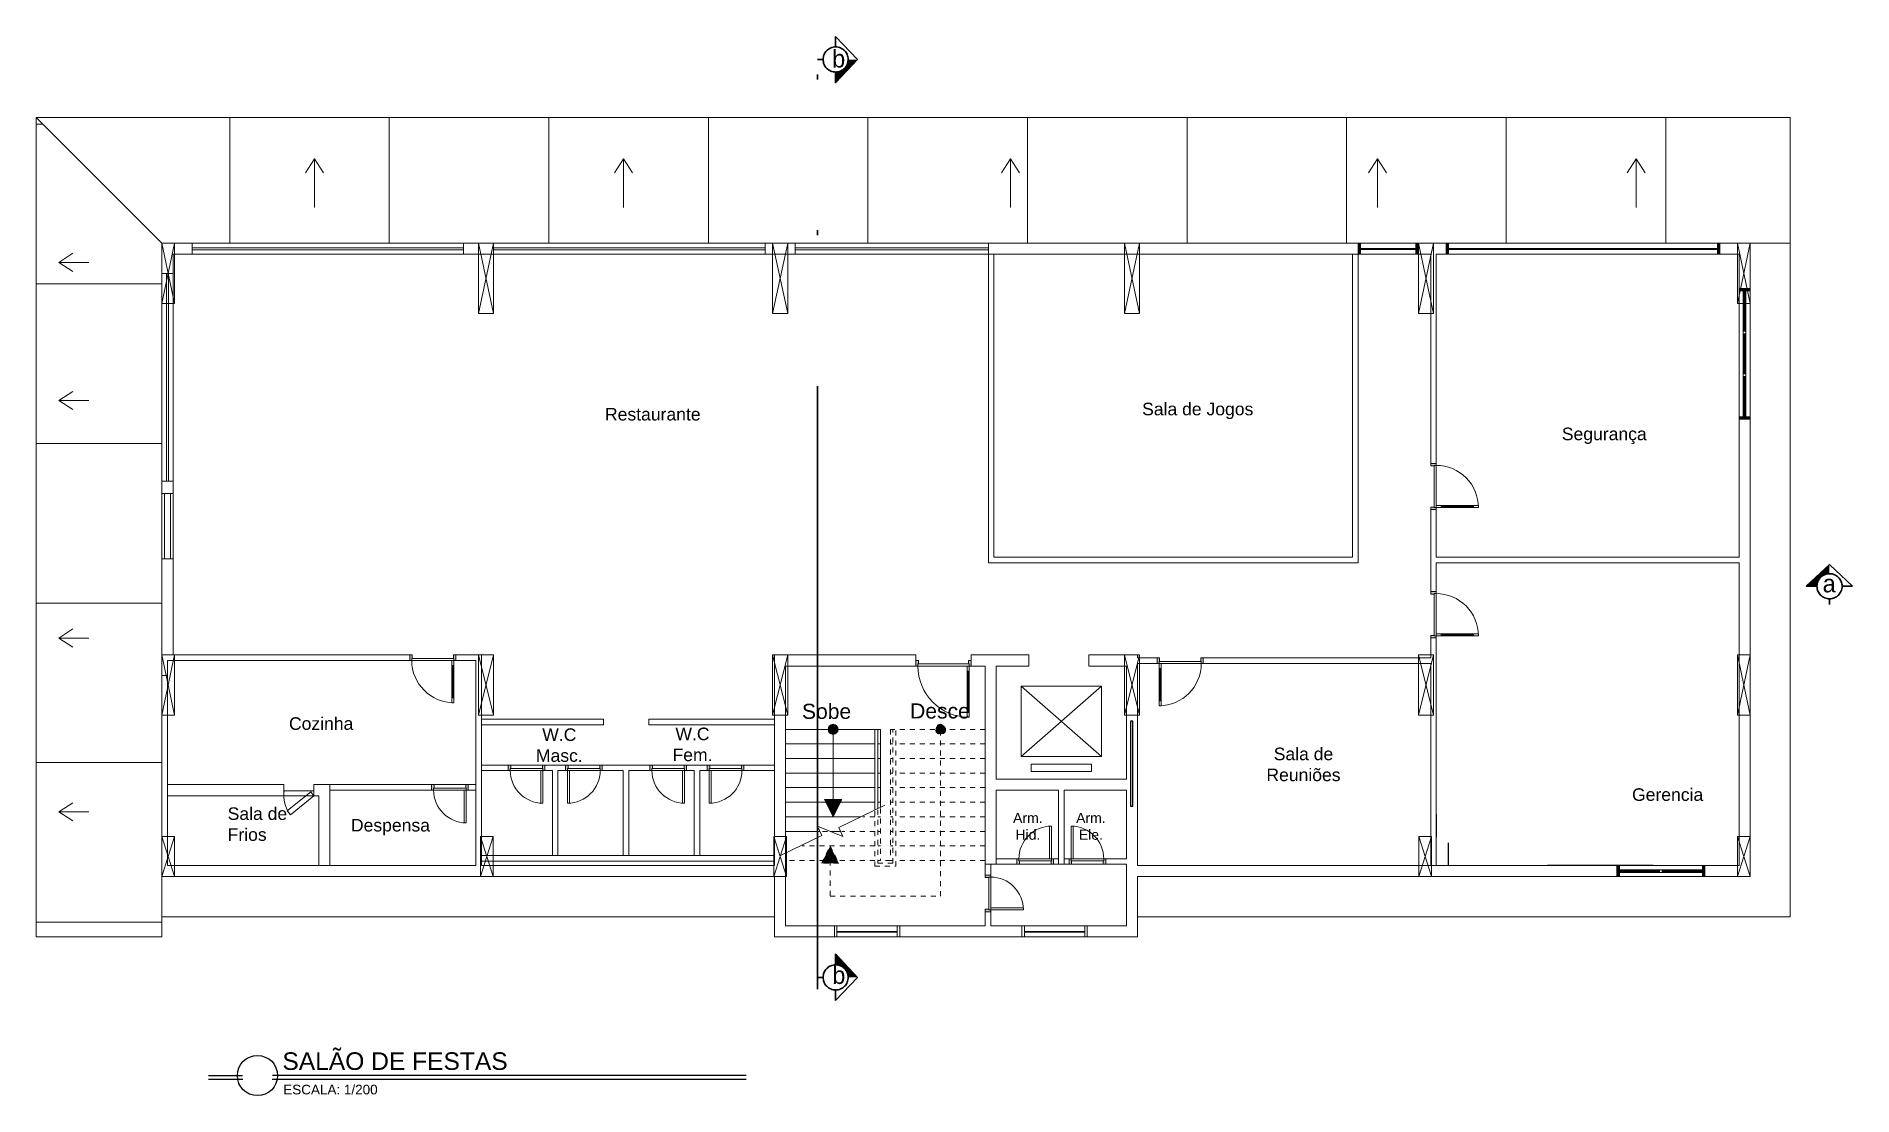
# Model space of a CAD drawing. Header units: millimetres. Extents: x 141.2 to 177.4, y 234.7 to 255.8.
import ezdxf

# ---------------------------------------------------------------- set-up
doc = ezdxf.new("R2010")
doc.units = ezdxf.units.MM
doc.linetypes.add('ACAD_ISO12W100', pattern=[21, 12, -3, 0, -3, 0, -3])
doc.linetypes.add('HIDDEN', pattern=[9.525, 6.35, -3.175])
doc.layers.add('A2 - SALÃO DE FETAS', color=6, linetype='Continuous')
doc.layers.add('PILAR', color=3, linetype='Continuous', lineweight=20)
doc.styles.add('SANSSERIF', font='sas_____.pfb')
doc.styles.get("Standard").update_dxf_attribs({"font": 'arial.ttf'})
pattern_1 = [(360, (151.601535, 246.99322), (1e-17, 0.021), [])]

# ---------------------------------------------------------------- blocks, each defined once
blk = doc.blocks.new('WC door')
at = {"lineweight": 13}
h = blk.add_hatch(color=256, dxfattribs=at)
h.dxf.hatch_style = 1
h.paths.add_polyline_path([(48493, 74006), (48443, 74006), (48443, 73896), (48483, 73896), (48483, 73936), (48493, 73936)])
h.paths.add_polyline_path([(49173, 74006), (49123, 74006), (49123, 73936), (49133, 73936), (49133, 73896), (49173, 73896)])
for points in [[(48443, 73896), (48443, 74006), (48493, 74006), (48493, 73936), (48483, 73936), (48483, 73896)], [(49173, 73896), (49173, 74006), (49123, 74006), (49123, 73936), (49133, 73936), (49133, 73896)]]:
    blk.add_lwpolyline(points, close=True, dxfattribs=at)
for points in [[(48443, 73896), (48443, 74006)], [(49173, 73896), (49173, 74006)]]:
    blk.add_lwpolyline(points, dxfattribs=at)
at = {"color": 15, "lineweight": 13}
for points in [[(48483, 73896), (49133, 73896)], [(49133, 73936), (48493, 73936)]]:
    blk.add_lwpolyline(points, dxfattribs=at)
blk.add_lwpolyline([(48483, 73896), (48523, 73896), (48523, 73246), (48483, 73246)], close=True, dxfattribs=at)
at = {"lineweight": 13}
blk.add_arc((48483, 73896), 650, 270, 0, dxfattribs=at)
blk = doc.blocks.new('In door')
at = {"lineweight": 13}
h = blk.add_hatch(color=256, dxfattribs=at)
h.dxf.hatch_style = 1
h.paths.add_polyline_path([(49483, 73980), (49483, 74020), (49443, 74020), (49443, 74030), (49373, 74030), (49373, 73980)])
h.paths.add_polyline_path([(49373, 74900), (49373, 74850), (49443, 74850), (49443, 74860), (49483, 74860), (49483, 74900)])
for points in [[(49483, 74900), (49373, 74900), (49373, 74850), (49443, 74850), (49443, 74860), (49483, 74860)], [(49483, 73980), (49373, 73980), (49373, 74030), (49443, 74030), (49443, 74020), (49483, 74020)]]:
    blk.add_lwpolyline(points, close=True, dxfattribs=at)
for points in [[(49483, 74900), (49373, 74900)], [(49483, 73980), (49373, 73980)]]:
    blk.add_lwpolyline(points, dxfattribs=at)
at = {"color": 15, "lineweight": 13}
for points in [[(49443, 74850), (49443, 74030)], [(49483, 74020), (49483, 74860)], [(49583, 74020), (49583, 74060)], [(49583, 74040), (50223, 74040)], [(50223, 74020), (50223, 74060)]]:
    blk.add_lwpolyline(points, dxfattribs=at)
blk.add_lwpolyline([(49483, 74020), (49483, 74060), (50323, 74060), (50323, 74020)], close=True, dxfattribs=at)
at = {"lineweight": 13}
blk.add_arc((49483, 74020), 840, 0.012, 90.012, dxfattribs=at)
blk = doc.blocks.new('F.Stair')
at = {"linetype": 'HIDDEN', "lineweight": 13}
h = blk.add_hatch(color=252, dxfattribs=at)
h.dxf.hatch_style = 1
h.paths.add_polyline_path([(299026, 55155), (299370, 55155), (299198, 54810)])
at = {"lineweight": 13}
h = blk.add_hatch(color=256, dxfattribs=at)
h.dxf.hatch_style = 1
h.paths.add_polyline_path([(298970, 53885), (299315, 53885), (299142, 54230)])
at = {"linetype": 'HIDDEN', "lineweight": 13}
h = blk.add_hatch(color=252, dxfattribs=at)
h.dxf.hatch_style = 1
edge = h.paths.add_edge_path()
edge.add_arc((297002, 52490), 100, 0, 360)
at = {"lineweight": 13}
h = blk.add_hatch(color=256, dxfattribs=at)
h.dxf.hatch_style = 1
edge = h.paths.add_edge_path()
edge.add_arc((299142, 52490), 100, 0, 360)
at = {"color": 252, "linetype": 'HIDDEN', "lineweight": 13}
for points in [[(299198, 55100), (299198, 55810), (297002, 55810), (297002, 52490)], [(296115, 55100), (297890, 55100)], [(298310, 54116), (298310, 55210), (297890, 55210), (297890, 52490)], [(298250, 54088), (298250, 55150), (297950, 55150), (297950, 52490)], [(297950, 55100), (298000, 55100)], [(298000, 52490), (298000, 55100)], [(298000, 55100), (298200, 55100)], [(298200, 55100), (298250, 55100)], [(298200, 54064), (298200, 55100)], [(298310, 55100), (300085, 55100)], [(296115, 54810), (297890, 54810)], [(297950, 54810), (298000, 54810)], [(298200, 54810), (298250, 54810)], [(298310, 54810), (299755, 54810)], [(296115, 54520), (297890, 54520)], [(296115, 54230), (297890, 54230)], [(297950, 54520), (298000, 54520)], [(297950, 54230), (298000, 54230)], [(298200, 54520), (298250, 54520)], [(298200, 54230), (298250, 54230)], [(298310, 54520), (298970, 54520)], [(298310, 54230), (298547, 54230)], [(299252, 54520), (299381, 54520)], [(296115, 53940), (297890, 53940)], [(297950, 53940), (298000, 53940)], [(296115, 53650), (297890, 53650)], [(297950, 53650), (298000, 53650)], [(296115, 53360), (297890, 53360)], [(297950, 53360), (298000, 53360)], [(296115, 53070), (297890, 53070)], [(296115, 52780), (297890, 52780)], [(297950, 53070), (298000, 53070)], [(297950, 52780), (298000, 52780)], [(296115, 52490), (298000, 52490)]]:
    blk.add_lwpolyline(points, dxfattribs=at)
at = {"lineweight": 13}
for points in [[(298111, 53999), (299030, 54440), (298944, 54621), (299451, 54419), (299364, 54600), (300176, 54990)], [(298593, 54230), (300085, 54230)], [(298992, 54520), (299198, 54520)], [(299403, 54520), (300085, 54520)], [(298200, 53940), (298250, 53940)], [(298310, 53940), (300085, 53940)], [(299142, 53940), (299142, 52390)], [(298200, 53650), (298250, 53650)], [(298310, 53650), (300085, 53650)], [(298200, 53360), (298250, 53360)], [(298310, 53360), (300085, 53360)], [(298200, 53070), (298250, 53070)], [(298200, 52780), (298250, 52780)], [(298310, 53070), (300085, 53070)], [(298310, 52780), (300085, 52780)], [(298200, 52490), (300085, 52490)]]:
    blk.add_lwpolyline(points, dxfattribs=at)
at = {"color": 252, "linetype": 'HIDDEN', "lineweight": 13}
blk.add_lwpolyline([(299026, 55155), (299370, 55155), (299198, 54810)], close=True, dxfattribs=at)
at = {"lineweight": 13}
blk.add_lwpolyline([(298970, 53885), (299315, 53885), (299142, 54230)], close=True, dxfattribs=at)
at = {"linetype": 'Continuous', "lineweight": 13}
for points in [[(298200, 52490), (298200, 54041)], [(298250, 52490), (298250, 54065)], [(298310, 52490), (298310, 54094)]]:
    blk.add_lwpolyline(points, dxfattribs=at)
at = {"color": 252, "linetype": 'HIDDEN', "lineweight": 13}
blk.add_circle((297002, 52490), 100, dxfattribs=at)
at = {"lineweight": 13}
blk.add_circle((299142, 52490), 100, dxfattribs=at)
at = {"color": 252, "linetype": 'HIDDEN', "lineweight": 13, "insert": (297609, 51974), "char_height": 300, "attachment_point": 1, "rotation": 180}
blk.add_mtext_dynamic_manual_height_columns('Desce', width=1212.8, gutter_width=12.5, heights=[0], dxfattribs=at)
at = {"lineweight": 13, "insert": (299877, 51982), "char_height": 300, "attachment_point": 1, "rotation": 180}
blk.add_mtext_dynamic_manual_height_columns('\\pxqc;Sobe', width=1212.8, gutter_width=12.5, heights=[0], dxfattribs=at)
blk = doc.blocks.new('Main Door')
at = {"lineweight": 13}
h = blk.add_hatch(color=256, dxfattribs=at)
h.dxf.hatch_style = 1
h.paths.add_polyline_path([(45063, 76126), (45063, 76166), (45023, 76166), (45023, 76176), (44953, 76176), (44953, 76126)])
h.paths.add_polyline_path([(44953, 77176), (45023, 77176), (45023, 77186), (45063, 77186), (45063, 77226), (44953, 77226)])
for points in [[(45063, 77226), (44953, 77226), (44953, 77176), (45023, 77176), (45023, 77186), (45063, 77186)], [(45063, 76126), (44953, 76126), (44953, 76176), (45023, 76176), (45023, 76166), (45063, 76166)]]:
    blk.add_lwpolyline(points, close=True, dxfattribs=at)
at = {"color": 15, "lineweight": 13}
for points in [[(45023, 77176), (45023, 76176)], [(45063, 76166), (45063, 77186)], [(45163, 76166), (45163, 76206)], [(45163, 76186), (45983, 76186)], [(45983, 76166), (45983, 76206)]]:
    blk.add_lwpolyline(points, dxfattribs=at)
blk.add_lwpolyline([(45063, 76166), (45063, 76206), (46083, 76206), (46083, 76166)], close=True, dxfattribs=at)
at = {"lineweight": 13}
blk.add_arc((45063, 76166), 1020, 0, 90, dxfattribs=at)
blk = doc.blocks.new('01')
at = {"color": 1, "lineweight": -3}
for p, q in [((759112, -50321), (759788, -50321)), ((759796, -50401), (759112, -50401)), ((769811, -50401), (760379, -50401)), ((769811, -50321), (760388, -50321))]:
    blk.add_line(p, q, dxfattribs=at)
blk.add_circle((760088, -50321), 400, dxfattribs=at)

msp = doc.modelspace()

# ---------------------------------------------------------------- hatches: boundary and pattern name
at = {"layer": 'A2 - SALÃO DE FETAS', "linetype": 'ACAD_ISO12W100', "lineweight": 30}
h = msp.add_hatch(dxfattribs=at)
h.set_pattern_fill('ANSI31', color=1, scale=0.25, angle=135, style=0)
h.set_pattern_definition(pattern_1)
edge = h.paths.add_edge_path()
edge.add_arc((157.127, 255.348), 0.25, -90, 0)
edge.add_line((157.377, 255.348), (157.559, 255.348))
edge.add_line((157.559, 255.348), (157.127, 254.881))
edge.add_line((157.127, 254.881), (157.127, 255.098))
at = {"layer": 'A2 - SALÃO DE FETAS', "lineweight": 5}
h = msp.add_hatch(dxfattribs=at)
h.set_pattern_fill('ANSI31', color=145, angle=315)
h.set_pattern_definition([(360, (456.217, 295.332), (-5e-14, 3.175), [])])
h.paths.add_polyline_path([(141.222, 254.192), (141.222, 237.892), (143.722, 237.892), (143.722, 251.692)])
h = msp.add_hatch(dxfattribs=at)
h.set_pattern_fill('ANSI31', color=145, angle=225)
h.set_pattern_definition([(270, (456.217, 295.332), (3.175, 5e-14), [])])
h.paths.add_polyline_path([(142.922, 251.692), (143.722, 251.692), (175.322, 251.692), (176.522, 251.692), (176.522, 254.192), (142.922, 254.192)])
at = {"layer": 'A2 - SALÃO DE FETAS', "lineweight": 13}
h = msp.add_hatch(color=256, dxfattribs=at)
h.dxf.hatch_style = 1
h.paths.add_polyline_path([(167.522, 251.692), (167.572, 251.692), (167.572, 251.472), (167.522, 251.472)])
h = msp.add_hatch(color=256, dxfattribs=at)
h.dxf.hatch_style = 1
h.paths.add_polyline_path([(168.722, 251.692), (168.672, 251.692), (168.672, 251.472), (168.722, 251.472)])
h = msp.add_hatch(color=256, dxfattribs=at)
h.dxf.hatch_style = 1
h.paths.add_polyline_path([(169.272, 251.692), (169.322, 251.692), (169.322, 251.472), (169.272, 251.472)])
h = msp.add_hatch(color=256, dxfattribs=at)
h.dxf.hatch_style = 1
h.paths.add_polyline_path([(174.672, 251.692), (174.722, 251.692), (174.722, 251.472), (174.672, 251.472)])
h = msp.add_hatch(color=256, dxfattribs=at)
h.dxf.hatch_style = 1
h.paths.add_polyline_path([(175.322, 250.792), (175.322, 250.742), (175.102, 250.742), (175.102, 250.792)])
h = msp.add_hatch(color=256, dxfattribs=at)
h.dxf.hatch_style = 1
h.paths.add_polyline_path([(175.322, 248.242), (175.322, 248.192), (175.102, 248.192), (175.102, 248.242)])
at = {"layer": 'A2 - SALÃO DE FETAS', "linetype": 'ACAD_ISO12W100', "lineweight": 30}
h = msp.add_hatch(dxfattribs=at)
h.set_pattern_fill('ANSI31', color=1, scale=0.25, angle=45, style=0)
h.set_pattern_definition([(270, (168.548426, 249.667218), (0.021, -1e-17), [])])
edge = h.paths.add_edge_path()
edge.add_arc((176.903, 244.868), 0.25, 90, 180, ccw=False)
edge.add_line((176.903, 245.118), (176.903, 245.3))
edge.add_line((176.903, 245.3), (176.436, 244.868))
edge.add_line((176.436, 244.868), (176.653, 244.868))
at = {"layer": 'A2 - SALÃO DE FETAS', "lineweight": 13}
h = msp.add_hatch(color=256, dxfattribs=at)
h.dxf.hatch_style = 1
h.paths.add_polyline_path([(172.672, 239.312), (172.722, 239.312), (172.722, 239.092), (172.672, 239.092)])
h = msp.add_hatch(color=256, dxfattribs=at)
h.dxf.hatch_style = 1
h.paths.add_polyline_path([(174.372, 239.312), (174.422, 239.312), (174.422, 239.092), (174.372, 239.092)])
at = {"layer": 'A2 - SALÃO DE FETAS', "linetype": 'ACAD_ISO12W100', "lineweight": 30}
h = msp.add_hatch(dxfattribs=at)
h.set_pattern_fill('ANSI31', color=1, scale=0.25, angle=135, style=0)
h.set_pattern_definition(pattern_1)
edge = h.paths.add_edge_path()
edge.add_arc((157.127, 237.088), 0.25, 0, 90, ccw=False)
edge.add_line((157.377, 237.088), (157.559, 237.088))
edge.add_line((157.559, 237.088), (157.127, 237.555))
edge.add_line((157.127, 237.555), (157.127, 237.338))

# ---------------------------------------------------------------- linework, layer by layer
at = {"layer": 'A2 - SALÃO DE FETAS', "color": 1, "linetype": 'ACAD_ISO12W100', "lineweight": 30}
for p, q in [((157.127, 255.808), (157.127, 255.598)), ((157.127, 255.808), (157.559, 255.348)), ((156.877, 255.348), (156.765, 255.348)), ((157.127, 254.881), (157.559, 255.348)), ((157.388, 255.348), (157.377, 255.348)), ((157.127, 255.098), (157.127, 254.881)), ((176.436, 244.868), (176.903, 245.3)), ((177.363, 244.868), (176.903, 245.3)), ((176.903, 245.129), (176.903, 245.118)), ((176.653, 244.868), (176.436, 244.868)), ((177.363, 244.868), (177.153, 244.868)), ((176.903, 244.618), (176.903, 244.507)), ((157.127, 237.338), (157.127, 237.555)), ((157.127, 237.555), (157.559, 237.088)), ((156.877, 237.088), (156.765, 237.088)), ((157.127, 236.628), (157.559, 237.088)), ((157.388, 237.088), (157.377, 237.088)), ((157.127, 236.628), (157.127, 236.838))]:
    msp.add_line(p, q, dxfattribs=at)
at = {"layer": 'A2 - SALÃO DE FETAS', "linetype": 'Continuous', "lineweight": 13}
for p, q in [((167.522, 245.337), (167.522, 251.692)), ((167.412, 245.447), (167.412, 251.472)), ((143.722, 251.092), (143.942, 251.092)), ((160.972, 243.502), (160.102, 243.502)), ((160.972, 243.282), (160.322, 243.282)), ((160.322, 243.282), (160.322, 241.032)), ((162.912, 243.282), (162.167, 243.282)), ((162.912, 241.032), (162.912, 243.282)), ((146.745, 240.702), (146.145, 240.702)), ((160.322, 241.032), (162.912, 241.032)), ((160.322, 240.812), (161.562, 240.812)), ((161.672, 240.812), (162.912, 240.812))]:
    msp.add_line(p, q, dxfattribs=at)
at = {"layer": 'A2 - SALÃO DE FETAS', "lineweight": 13}
for p, q in [((163.132, 243.502), (162.167, 243.502)), ((163.132, 243.442), (163.132, 243.502)), ((163.132, 240.812), (163.132, 243.332))]:
    msp.add_line(p, q, dxfattribs=at)
at = {"layer": 'A2 - SALÃO DE FETAS', "linetype": 'Continuous'}
for p, q in [((162.992, 242.186), (162.992, 240.493)), ((163.042, 242.186), (162.992, 242.186)), ((163.042, 240.493), (163.042, 242.186)), ((162.992, 240.493), (163.042, 240.493))]:
    msp.add_line(p, q, dxfattribs=at)
at = {"layer": 'A2 - SALÃO DE FETAS', "linetype": 'HIDDEN', "ltscale": 10}
msp.add_line((169.077, 240.325), (169.077, 239.875), dxfattribs=at)
at = {"layer": 'A2 - SALÃO DE FETAS', "ltscale": 8}
for p, q in [((169.322, 239.312), (169.322, 239.762)), ((173.392, 239.312), (171.292, 239.312))]:
    msp.add_line(p, q, dxfattribs=at)
at = {"layer": 'A2 - SALÃO DE FETAS', "color": 1, "linetype": 'ACAD_ISO12W100', "lineweight": 30}
msp.add_lwpolyline([(156.764, 236.85), (156.764, 255.587)], dxfattribs=at)
at = {"layer": 'A2 - SALÃO DE FETAS', "color": 145, "lineweight": 5}
for points in [[(143.722, 251.692), (141.222, 254.192)], [(141.222, 254.192), (141.222, 237.892), (143.722, 237.892), (143.722, 251.692), (141.222, 254.192)], [(141.222, 254.192), (176.122, 254.192)], [(176.122, 251.692), (176.122, 254.192)]]:
    msp.add_lwpolyline(points, dxfattribs=at)
at = {"layer": 'A2 - SALÃO DE FETAS', "linetype": 'Continuous', "lineweight": 13}
for points in [[(146.757, 253.372), (146.577, 253.092)], [(146.757, 252.402), (146.757, 253.372)], [(146.757, 253.372), (146.937, 253.092)], [(152.907, 253.372), (152.727, 253.092)], [(152.907, 252.402), (152.907, 253.372)], [(152.907, 253.372), (153.087, 253.092)], [(160.607, 253.372), (160.427, 253.092)], [(160.607, 252.402), (160.607, 253.372)], [(160.607, 253.372), (160.787, 253.092)], [(167.907, 253.372), (167.727, 253.092)], [(167.907, 252.402), (167.907, 253.372)], [(167.907, 253.372), (168.087, 253.092)], [(173.057, 253.372), (172.877, 253.092)], [(173.057, 252.402), (173.057, 253.372)], [(173.057, 253.372), (173.237, 253.092)], [(144.322, 251.692), (144.322, 251.472)], [(144.322, 251.602), (149.722, 251.602)], [(144.322, 251.562), (149.722, 251.562)], [(149.722, 251.692), (149.722, 251.472)], [(150.322, 251.692), (150.322, 251.472)], [(150.322, 251.602), (155.722, 251.602)], [(150.322, 251.562), (155.722, 251.562)], [(155.722, 251.692), (155.722, 251.472)], [(156.322, 251.692), (156.322, 251.472)], [(156.322, 251.602), (160.167, 251.602)], [(156.322, 251.562), (160.167, 251.562)], [(167.522, 245.337), (160.167, 245.337), (160.167, 251.692)], [(176.122, 238.292), (176.122, 251.692), (175.322, 251.692)], [(141.667, 251.312), (141.947, 251.492)], [(142.267, 251.312), (141.667, 251.312)], [(141.667, 251.312), (141.947, 251.132)], [(167.412, 245.447), (160.277, 245.447), (160.277, 251.472)], [(168.967, 247.262), (168.967, 251.472), (167.522, 251.472)], [(143.812, 246.962), (143.812, 251.092)], [(143.852, 246.962), (143.852, 251.092)], [(141.667, 248.562), (141.947, 248.742)], [(142.267, 248.562), (141.667, 248.562)], [(141.667, 248.562), (141.947, 248.382)], [(143.942, 246.962), (143.722, 246.962)], [(143.942, 246.712), (143.722, 246.712)], [(143.772, 246.712), (143.772, 245.412)], [(143.892, 246.712), (143.892, 245.412)], [(168.967, 244.712), (168.967, 246.442)], [(143.942, 245.412), (143.722, 245.412)], [(169.077, 244.722), (169.077, 245.337), (175.102, 245.337), (175.102, 243.692)], [(141.667, 243.839), (141.947, 244.019)], [(142.267, 243.839), (141.667, 243.839)], [(141.667, 243.839), (141.947, 243.659)], [(164.442, 243.442), (168.967, 243.442), (168.967, 243.892)], [(169.077, 243.092), (169.077, 243.922)], [(149.492, 243.392), (149.967, 243.392), (149.967, 239.312), (143.832, 239.312), (143.832, 243.392), (148.692, 243.392)], [(143.942, 243.502), (148.702, 243.502)], [(158.722, 243.502), (155.912, 243.502), (155.912, 239.312), (150.077, 239.312), (150.077, 243.502), (149.522, 243.502)], [(158.892, 243.282), (156.132, 243.282), (156.132, 239.312), (156.132, 239.312), (156.132, 238.112), (160.102, 238.112)], [(158.722, 243.282), (158.722, 243.502)], [(159.822, 243.282), (159.822, 243.502)], [(159.822, 243.502), (160.972, 243.502), (160.972, 243.282)], [(159.822, 243.282), (160.102, 243.282), (160.102, 240.812)], [(162.167, 243.502), (162.167, 243.282)], [(163.522, 243.442), (163.132, 243.442)], [(163.522, 243.332), (163.132, 243.332)], [(164.442, 243.332), (168.967, 243.332), (168.967, 239.312)], [(143.722, 243.092), (143.832, 243.092)], [(169.077, 243.092), (169.077, 239.312)], [(152.507, 242.222), (150.077, 242.222)], [(152.507, 242.112), (152.507, 242.222)], [(155.912, 242.222), (153.407, 242.222)], [(153.407, 242.112), (153.407, 242.222)], [(152.507, 242.112), (150.077, 242.112)], [(155.912, 242.112), (153.407, 242.112)], [(155.912, 241.312), (150.077, 241.312)], [(151.492, 241.202), (150.077, 241.202)], [(151.492, 241.202), (151.492, 239.512)], [(152.902, 241.202), (151.602, 241.202)], [(151.602, 241.202), (151.602, 239.512)], [(152.902, 241.202), (152.902, 239.512)], [(154.312, 241.202), (153.012, 241.202)], [(153.012, 241.202), (153.012, 239.512)], [(154.312, 241.202), (154.312, 239.512)], [(155.912, 241.202), (154.422, 241.202)], [(154.422, 241.202), (154.422, 239.512)], [(146.145, 240.922), (143.832, 240.922)], [(146.145, 240.702), (143.832, 240.702)], [(146.145, 240.802), (146.145, 240.922)], [(146.745, 240.702), (146.745, 240.802), (146.145, 240.802), (146.145, 240.702)], [(146.745, 240.702), (146.278, 240.324), (146.216, 240.402), (146.682, 240.78), (146.745, 240.702)], [(149.967, 240.922), (146.745, 240.922)], [(146.745, 240.802), (146.745, 240.922)], [(146.845, 240.702), (146.745, 240.702)], [(146.845, 240.702), (146.845, 239.312)], [(147.065, 240.922), (147.065, 239.312)], [(149.967, 240.812), (147.065, 240.812)], [(160.102, 240.812), (160.102, 239.337)], [(160.322, 240.812), (160.322, 239.337)], [(161.562, 239.337), (161.562, 240.812)], [(161.672, 239.337), (161.672, 240.812)], [(162.912, 240.812), (162.912, 239.447)], [(163.132, 240.812), (163.132, 239.312)], [(141.667, 240.382), (141.947, 240.562)], [(142.267, 240.382), (141.667, 240.382)], [(141.667, 240.382), (141.947, 240.202)], [(155.912, 238.292), (143.722, 238.292), (143.722, 239.492)], [(155.912, 239.512), (150.077, 239.512)], [(155.912, 239.402), (150.077, 239.402)], [(162.912, 239.337), (160.102, 239.337)], [(160.102, 239.072), (160.102, 239.337)], [(160.212, 239.082), (160.212, 239.337)], [(161.562, 239.447), (160.322, 239.447)], [(162.912, 239.447), (161.672, 239.447)], [(162.912, 239.337), (162.912, 239.312)], [(160.102, 238.112), (160.102, 238.442)], [(160.212, 238.112), (160.212, 238.472)], [(163.132, 238.292), (176.122, 238.292)], [(162.912, 238.112), (160.212, 238.112)]]:
    msp.add_lwpolyline(points, dxfattribs=at)
at = {"layer": 'A2 - SALÃO DE FETAS', "lineweight": 13}
for points in [[(163.132, 239.092), (175.322, 239.092), (175.322, 251.692), (143.722, 251.692), (143.722, 239.092), (155.912, 239.092), (155.912, 237.892), (163.132, 237.892)], [(167.522, 251.472), (167.522, 251.692), (167.572, 251.692), (167.572, 251.472)], [(168.722, 251.472), (168.722, 251.692), (168.672, 251.692), (168.672, 251.472)], [(169.272, 251.472), (169.272, 251.692), (169.322, 251.692), (169.322, 251.472)], [(174.672, 251.472), (174.672, 251.692), (174.722, 251.692), (174.722, 251.472)], [(175.102, 250.792), (175.322, 250.792), (175.322, 250.742), (175.102, 250.742)], [(175.187, 249.892), (175.237, 249.892), (175.237, 249.942), (175.187, 249.942)], [(175.187, 249.042), (175.237, 249.042), (175.237, 249.092), (175.187, 249.092)], [(175.102, 248.242), (175.322, 248.242), (175.322, 248.192), (175.102, 248.192)], [(162.417, 242.882), (160.817, 242.882), (160.817, 241.482), (162.417, 241.482)], [(162.217, 241.332), (161.017, 241.332), (161.017, 241.182), (162.217, 241.182)], [(172.672, 239.092), (172.672, 239.312), (172.722, 239.312), (172.722, 239.092)], [(174.372, 239.092), (174.372, 239.312), (174.422, 239.312), (174.422, 239.092)], [(172.722, 239.177), (172.722, 239.227), (172.672, 239.227), (172.672, 239.177)], [(173.572, 239.177), (173.572, 239.227), (173.522, 239.227), (173.522, 239.177)]]:
    msp.add_lwpolyline(points, close=True, dxfattribs=at)
for points in [[(167.522, 251.692), (167.522, 251.472)], [(168.722, 251.692), (168.722, 251.472)], [(169.272, 251.692), (169.272, 251.472)], [(174.672, 251.692), (174.672, 251.472)], [(150.022, 251.472), (143.942, 251.472), (143.942, 245.692)], [(156.764, 251.472), (150.022, 251.472)], [(156.322, 251.472), (163.322, 251.472)], [(167.522, 251.472), (163.322, 251.472)], [(169.077, 246.472), (169.077, 245.447), (175.102, 245.447), (175.102, 251.472), (169.077, 251.472), (169.077, 247.272)], [(175.322, 250.792), (175.102, 250.792)], [(175.187, 250.742), (175.187, 249.942)], [(175.237, 250.742), (175.237, 249.942)], [(175.187, 249.892), (175.187, 249.092)], [(175.237, 249.892), (175.237, 249.092)], [(175.187, 249.042), (175.187, 248.242)], [(175.237, 249.042), (175.237, 248.242)], [(175.322, 248.242), (175.102, 248.242)], [(175.102, 248.192), (175.322, 248.192)], [(143.942, 245.692), (143.942, 243.502)], [(168.722, 239.312), (175.102, 239.312), (175.102, 243.692)], [(143.722, 243.092), (143.722, 239.692)], [(155.912, 243.092), (155.912, 239.692)], [(162.417, 242.882), (160.817, 241.482)], [(162.417, 241.482), (160.817, 242.882)], [(162.912, 238.112), (162.912, 239.312)], [(163.132, 239.312), (168.722, 239.312)], [(172.672, 239.312), (172.672, 239.092)], [(174.372, 239.312), (174.372, 239.092)], [(174.422, 239.092), (174.422, 239.312)], [(172.722, 239.227), (173.522, 239.227)], [(172.722, 239.177), (173.522, 239.177)], [(173.572, 239.227), (174.372, 239.227)], [(173.572, 239.177), (174.372, 239.177)], [(157.102, 237.892), (157.102, 238.112)], [(157.152, 237.892), (157.152, 238.112)], [(158.352, 237.892), (158.352, 238.112)], [(158.402, 237.892), (158.402, 238.112)], [(160.322, 238.112), (162.912, 238.112)], [(160.832, 237.892), (160.832, 238.112)], [(160.882, 237.892), (160.882, 238.112)], [(162.082, 237.892), (162.082, 238.112)], [(162.132, 237.892), (162.132, 238.112)]]:
    msp.add_lwpolyline(points, dxfattribs=at)
at = {"layer": 'A2 - SALÃO DE FETAS', "color": 5, "linetype": 'Continuous', "ltscale": 10}
for points in [[(168.672, 251.582), (167.572, 251.582)], [(168.672, 251.567), (167.572, 251.567)], [(174.722, 251.582), (169.322, 251.582)], [(174.722, 251.567), (169.322, 251.567)]]:
    msp.add_lwpolyline(points, dxfattribs=at)
at = {"layer": 'A2 - SALÃO DE FETAS', "color": 160, "lineweight": 13}
for points in [[(175.207, 250.742), (175.207, 249.942)], [(175.217, 250.742), (175.217, 249.942)], [(175.207, 249.892), (175.207, 249.092)], [(175.217, 249.892), (175.217, 249.092)], [(175.207, 249.042), (175.207, 248.242)], [(175.217, 249.042), (175.217, 248.242)], [(172.722, 239.207), (173.522, 239.207)], [(172.722, 239.197), (173.522, 239.197)], [(173.572, 239.207), (174.372, 239.207)], [(173.572, 239.197), (174.372, 239.197)]]:
    msp.add_lwpolyline(points, dxfattribs=at)
at = {"layer": 'A2 - SALÃO DE FETAS', "color": 5, "lineweight": 13}
for points in [[(158.352, 238.002), (157.152, 238.002)], [(158.352, 237.987), (157.152, 237.987)], [(162.082, 238.002), (160.882, 238.002)], [(162.082, 237.987), (160.882, 237.987)]]:
    msp.add_lwpolyline(points, dxfattribs=at)
at = {"layer": 'A2 - SALÃO DE FETAS', "color": 1, "linetype": 'ACAD_ISO12W100', "lineweight": 30}
for centre in [(157.127, 255.348), (176.903, 244.868), (157.127, 237.088)]:
    msp.add_circle(centre, 0.25, dxfattribs=at)
at = {"layer": 'A2 - SALÃO DE FETAS', "linetype": 'Continuous', "lineweight": 13}
msp.add_arc((146.745, 240.702), 0.6, 170.4059, 219.0369, dxfattribs=at)
at = {"layer": 'PILAR', "linetype": 'Continuous', "lineweight": 13}
for p, q in [((143.722, 251.692), (143.972, 250.492)), ((143.722, 250.492), (143.972, 251.692)), ((150.022, 251.692), (150.322, 250.292)), ((150.022, 250.292), (150.322, 251.692)), ((155.872, 251.692), (156.172, 250.292)), ((155.872, 250.292), (156.172, 251.692)), ((163.172, 251.692), (162.872, 250.292)), ((163.172, 250.292), (162.872, 251.692)), ((169.022, 251.692), (168.722, 250.292)), ((169.022, 250.292), (168.722, 251.692)), ((175.322, 251.692), (175.072, 250.492)), ((175.322, 250.492), (175.072, 251.692)), ((143.722, 243.503), (143.972, 242.303)), ((143.722, 242.303), (143.972, 243.503)), ((150.321, 242.302), (150.021, 243.502)), ((150.321, 243.502), (150.021, 242.302)), ((156.172, 242.302), (155.872, 243.502)), ((156.172, 243.502), (155.872, 242.302)), ((162.872, 242.302), (163.172, 243.502)), ((162.872, 243.502), (163.172, 242.302)), ((168.723, 242.302), (169.023, 243.502)), ((168.723, 243.502), (169.023, 242.302)), ((175.322, 243.503), (175.072, 242.303)), ((175.322, 242.303), (175.072, 243.503)), ((143.722, 239.892), (143.972, 239.092)), ((143.722, 239.092), (143.972, 239.892)), ((150.063, 239.892), (150.313, 239.092)), ((150.063, 239.092), (150.313, 239.892)), ((155.897, 239.892), (156.147, 239.092)), ((155.897, 239.092), (156.147, 239.892)), ((168.981, 239.892), (168.731, 239.092)), ((168.981, 239.092), (168.731, 239.892)), ((175.322, 239.892), (175.072, 239.092)), ((175.322, 239.092), (175.072, 239.892))]:
    msp.add_line(p, q, dxfattribs=at)
for points in [[(143.722, 250.492), (143.972, 250.492), (143.972, 251.692), (143.722, 251.692)], [(150.022, 250.292), (150.322, 250.292), (150.322, 251.692), (150.022, 251.692)], [(155.872, 250.292), (156.172, 250.292), (156.172, 251.692), (155.872, 251.692)], [(163.172, 250.292), (162.872, 250.292), (162.872, 251.692), (163.172, 251.692)], [(169.022, 250.292), (168.722, 250.292), (168.722, 251.692), (169.022, 251.692)], [(175.322, 250.492), (175.072, 250.492), (175.072, 251.692), (175.322, 251.692)], [(143.722, 242.303), (143.972, 242.303), (143.972, 243.503), (143.722, 243.503)], [(150.021, 242.302), (150.321, 242.302), (150.321, 243.502), (150.021, 243.502)], [(155.872, 242.302), (156.172, 242.302), (156.172, 243.502), (155.872, 243.502)], [(163.172, 242.302), (162.872, 242.302), (162.872, 243.502), (163.172, 243.502)], [(169.023, 242.302), (168.723, 242.302), (168.723, 243.502), (169.023, 243.502)], [(175.322, 242.303), (175.072, 242.303), (175.072, 243.503), (175.322, 243.503)], [(143.722, 239.092), (143.972, 239.092), (143.972, 239.892), (143.722, 239.892)], [(150.063, 239.092), (150.313, 239.092), (150.313, 239.892), (150.063, 239.892)], [(155.897, 239.092), (156.147, 239.092), (156.147, 239.892), (155.897, 239.892)], [(168.981, 239.092), (168.731, 239.092), (168.731, 239.892), (168.981, 239.892)], [(175.322, 239.092), (175.072, 239.092), (175.072, 239.892), (175.322, 239.892)]]:
    msp.add_lwpolyline(points, close=True, dxfattribs=at)

# ---------------------------------------------------------------- block references
at = {"linetype": 'Continuous', "lineweight": 13, "xscale": 0.001, "yscale": 0.001, "zscale": 0.001}
msp.add_blockref('01', (-614.466, 285.456), dxfattribs=at)
at = {"layer": 'A2 - SALÃO DE FETAS', "lineweight": 13, "yscale": 0.001, "zscale": 0.001}
for name, p, xscale in [('In door', (119.594, 172.412), 0.001), ('In door', (119.594, 169.862), 0.001), ('WC door', (199.785, 167.306), -0.001), ('WC door', (103.309, 167.306), 0.001), ('WC door', (202.605, 167.306), -0.001), ('WC door', (106.129, 167.306), 0.001), ('WC door', (198.26, 166.916), -0.001)]:
    msp.add_blockref(name, p, dxfattribs=dict(at, xscale=xscale))
for name, p, xscale, rotation in [('In door', (223.552, 292.875), -0.001, 89.99999999999997), ('Main Door', (235.948, 288.345), -0.001, 89.99999999999997), ('In door', (89.542, 292.815), 0.001, 270), ('WC door', (209.905, 313.343), 0.001, 180), ('WC door', (113.329, 313.343), -0.001, 180), ('WC door', (234.108, 189.949), 0.001, 90.00000000000091)]:
    msp.add_blockref(name, p, dxfattribs=dict(at, xscale=xscale, rotation=rotation))
at = {"layer": 'A2 - SALÃO DE FETAS', "linetype": 'Continuous', "lineweight": 13, "xscale": 0.001, "yscale": 0.001, "zscale": 0.001, "rotation": 180}
msp.add_blockref('F.Stair', (456.217, 294.512), dxfattribs=at)

# ---------------------------------------------------------------- texts
at = {"color": 3, "lineweight": -3, "style": 'SANSSERIF'}
for s, height, p in [('SALÃO DE FESTAS', 0.35, (146.118, 235.247)), ('ESCALA: 1/200', 0.192, (146.135, 234.76))]:
    msp.add_text(s, height=height, dxfattribs=at).set_placement(p)
at = {"layer": 'A2 - SALÃO DE FETAS', "char_height": 0.35, "width": 2.37145}
for s, insert, attachment_point in [('{\\fFlux Architect|b0|i0|c0|p2;b}', (157.187, 255.538), 2), ('{\\fFlux Architect|b0|i0|c0|p2;a}', (176.896, 244.742), 8), ('{\\fFlux Architect|b0|i0|c0|p2;b}', (157.19, 236.952), 8)]:
    msp.add_mtext(s, dxfattribs=dict(at, insert=insert, attachment_point=attachment_point))
at = {"layer": 'A2 - SALÃO DE FETAS', "lineweight": 13, "attachment_point": 1}
for s, width, insert, char_height in [('\\pxqc;Restaurante', 3.29852, (151.839, 248.416), 0.25), ('\\pxqc;Sala de Jogos', 2.53998, (163.061, 248.519), 0.25), ('Segurança', 1.2128, (171.576, 248.024), 0.25), ('\\pxqc;Cozinha', 1.2128, (146.283, 242.262), 0.25), ('\\pxqc;W.C\\PMasc.', 1.2128, (151.022, 242.042), 0.25), ('\\pxqc;W.C\\PFem.', 1.2128, (153.672, 242.056), 0.25), ('\\pxqc;Sala de Reuniões', 1.2128, (165.829, 241.658), 0.25), ('\\pxqc;Gerencia', 1.2128, (173.075, 240.849), 0.25), ('Sala de Frios', 1.2128, (145.029, 240.47), 0.25), ('\\pxqc;Arm.\\PHid.', 1.2128, (160.345, 240.359), 0.2), ('\\pxqc;Arm.\\PEle.', 1.2128, (161.6, 240.359), 0.2), ('\\pxqc;Despensa', 1.2128, (147.662, 240.24), 0.25)]:
    msp.add_mtext_dynamic_manual_height_columns(s, width=width, gutter_width=0.0125, heights=[0], dxfattribs=dict(at, insert=insert, char_height=char_height))

doc.saveas('drawing.dxf')
